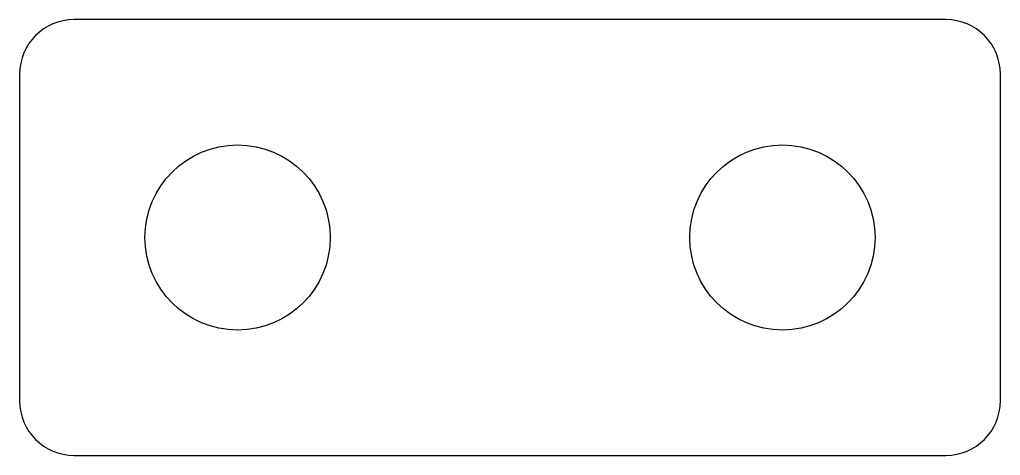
# Model space of a CAD drawing. Header units: millimetres. Extents: x 0 to 18, y 0 to 8.
import ezdxf

# ---------------------------------------------------------------- set-up
doc = ezdxf.new("R2010")
doc.units = ezdxf.units.MM
doc.layers.get('0').update_dxf_attribs({"linetype": 'CONTINUOUS', "lineweight": 25, "true_color": 0x000000})

msp = doc.modelspace()

# ---------------------------------------------------------------- linework, layer by layer
for p, q in [((17, 8), (1, 8)), ((0, 7), (0, 1)), ((18, 1), (18, 7)), ((1, 0), (17, 0))]:
    msp.add_line(p, q)
for centre in [(4, 4), (14, 4)]:
    msp.add_circle(centre, 1.7)
for centre, start, end in [((1, 7), 90, 180), ((17, 7), 0, 90), ((1, 1), 180, 270), ((17, 1), 270, 0)]:
    msp.add_arc(centre, 1, start, end)

doc.saveas('drawing.dxf')
